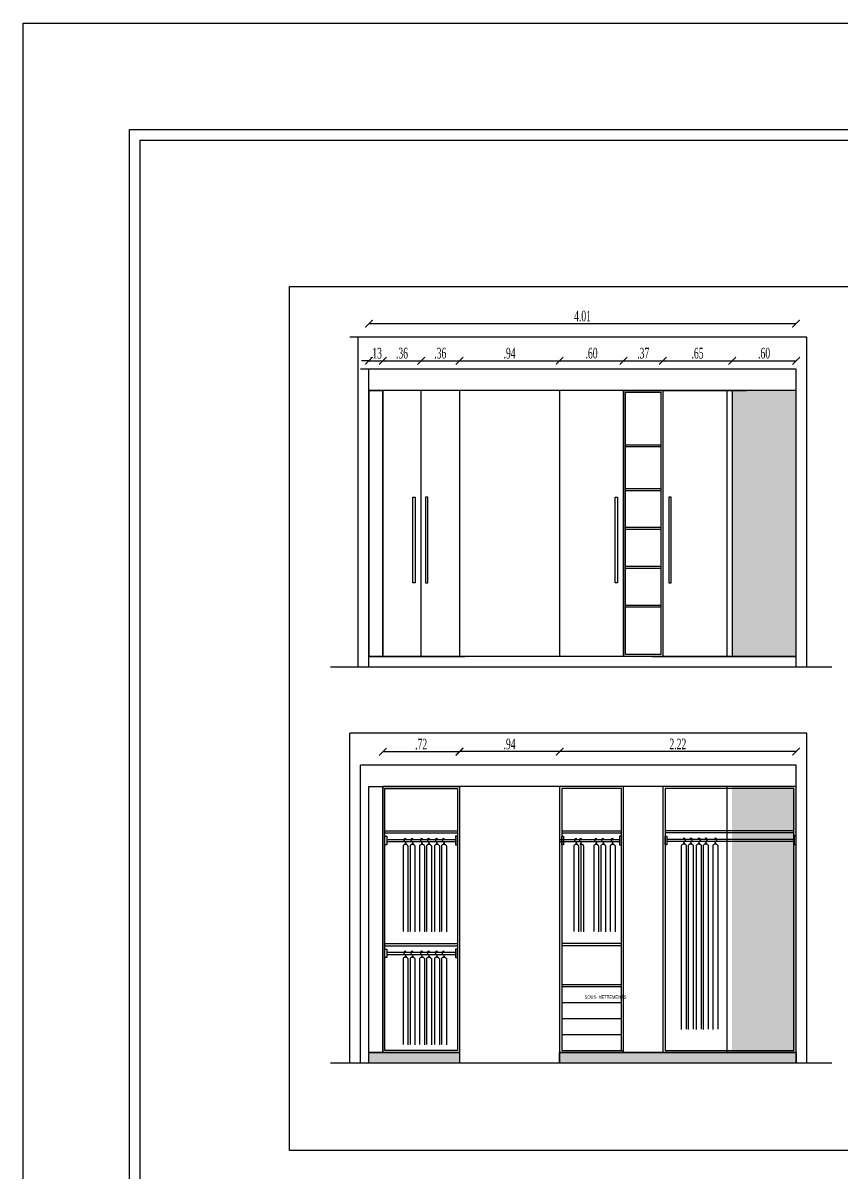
# Model space of a CAD drawing. Header units: inches. Extents: x -90 to 340, y -48 to 179.
# Drawn here: x 138.69 to 146.38, y 73.57 to 84.38 of the extents above; entities that cross this region are included whole.
import ezdxf

# ---------------------------------------------------------------- set-up
doc = ezdxf.new("R2010")
doc.units = ezdxf.units.IN
doc.header["$MEASUREMENT"] = 0
doc.layers.get('Defpoints').update_dxf_attribs({"lineweight": 15})
doc.layers.add('TEXTE', color=1, linetype='Continuous', lineweight=20)
doc.styles.add('facade', font='times.ttf', dxfattribs={"width": 0.6})
doc.styles.add('style2', font='swisscl.ttf')
doc.dimstyles.new('facade', dxfattribs={"dimscale": 0, "dimtxt": 0.08, "dimasz": 0.04, "dimexe": 0.1, "dimexo": 0.15, "dimgap": 0.01, "dimtad": 1, "dimzin": 4, "dimdsep": 46, "dimtxsty": 'facade', "dimblk": 'ARCHTICK', "dimcen": 0, "dimse1": 1, "dimse2": 1, "dimclrd": 140, "dimclre": 253, "dimclrt": 2, "dimazin": 1, "dimtm": 1e-09, "dimtfac": 1, "dimtix": 1, "dimtmove": 1, "dimatfit": 3, "dimldrblk": 'ARCHTICK', "dimfxl": 0.1, "dimtzin": 0, "dimlwd": -1, "dimarcsym": 0})

# ---------------------------------------------------------------- blocks, each defined once
blk = doc.blocks.new('_ArchTick')
at = {"color": 0, "linetype": 'ByBlock', "const_width": 0.15}
blk.add_lwpolyline([(-0.5, -0.5), (0.5, 0.5)], dxfattribs=at)
blk = doc.blocks.new('*D234')
at = {"color": 140}
blk.add_line((141.936, 81.553), (145.946, 81.553), dxfattribs=at)
at = {"layer": 'Defpoints', "color": 0}
for p in [(145.946, 81.553), (141.936, 81.04), (145.946, 81.04)]:
    blk.add_point(p, dxfattribs=at)
at = {"color": 140, "xscale": 0.07, "yscale": 0.07, "zscale": 0.07, "rotation": 180}
blk.add_blockref('_ArchTick', (141.936, 81.553), dxfattribs=at)
at = {"color": 140, "xscale": 0.07, "yscale": 0.07, "zscale": 0.07}
blk.add_blockref('_ArchTick', (145.946, 81.553), dxfattribs=at)
at = {"color": 6, "insert": (143.941, 81.624), "char_height": 0.1, "attachment_point": 5, "style": 'facade'}
blk.add_mtext('4.01', dxfattribs=at)
blk = doc.blocks.new('*D238')
at = {"color": 140}
for p, q in [((141.936, 81.204), (141.866, 81.204)), ((141.936, 81.204), (142.066, 81.204)), ((142.066, 81.204), (142.136, 81.204))]:
    blk.add_line(p, q, dxfattribs=at)
at = {"layer": 'Defpoints', "color": 0}
for p in [(142.066, 81.204), (141.936, 80.927), (142.066, 80.927)]:
    blk.add_point(p, dxfattribs=at)
at = {"color": 140, "xscale": 0.07, "yscale": 0.07, "zscale": 0.07}
blk.add_blockref('_ArchTick', (141.936, 81.204), dxfattribs=at)
at = {"color": 140, "xscale": 0.07, "yscale": 0.07, "zscale": 0.07, "rotation": 180}
blk.add_blockref('_ArchTick', (142.066, 81.204), dxfattribs=at)
at = {"color": 6, "insert": (142.001, 81.275), "char_height": 0.1, "attachment_point": 5, "style": 'facade'}
blk.add_mtext('.13', dxfattribs=at)
blk = doc.blocks.new('*D239')
at = {"color": 140}
blk.add_line((142.066, 81.204), (142.426, 81.204), dxfattribs=at)
at = {"layer": 'Defpoints', "color": 0}
for p in [(142.426, 81.204), (142.066, 80.927), (142.426, 80.927)]:
    blk.add_point(p, dxfattribs=at)
at = {"color": 140, "xscale": 0.07, "yscale": 0.07, "zscale": 0.07, "rotation": 180}
blk.add_blockref('_ArchTick', (142.066, 81.204), dxfattribs=at)
at = {"color": 140, "xscale": 0.07, "yscale": 0.07, "zscale": 0.07}
blk.add_blockref('_ArchTick', (142.426, 81.204), dxfattribs=at)
at = {"color": 6, "insert": (142.246, 81.275), "char_height": 0.1, "attachment_point": 5, "style": 'facade'}
blk.add_mtext('.36', dxfattribs=at)
blk = doc.blocks.new('*D240')
at = {"color": 140}
blk.add_line((142.426, 81.204), (142.786, 81.204), dxfattribs=at)
at = {"layer": 'Defpoints', "color": 0}
for p in [(142.786, 81.204), (142.426, 80.927), (142.786, 80.927)]:
    blk.add_point(p, dxfattribs=at)
at = {"color": 140, "xscale": 0.07, "yscale": 0.07, "zscale": 0.07, "rotation": 180}
blk.add_blockref('_ArchTick', (142.426, 81.204), dxfattribs=at)
at = {"color": 140, "xscale": 0.07, "yscale": 0.07, "zscale": 0.07}
blk.add_blockref('_ArchTick', (142.786, 81.204), dxfattribs=at)
at = {"color": 6, "insert": (142.606, 81.275), "char_height": 0.1, "attachment_point": 5, "style": 'facade'}
blk.add_mtext('.36', dxfattribs=at)
blk = doc.blocks.new('*D241')
at = {"color": 140}
blk.add_line((142.786, 81.204), (143.726, 81.204), dxfattribs=at)
at = {"layer": 'Defpoints', "color": 0}
for p in [(143.726, 81.204), (142.786, 80.927), (143.726, 80.927)]:
    blk.add_point(p, dxfattribs=at)
at = {"color": 140, "xscale": 0.07, "yscale": 0.07, "zscale": 0.07, "rotation": 180}
blk.add_blockref('_ArchTick', (142.786, 81.204), dxfattribs=at)
at = {"color": 140, "xscale": 0.07, "yscale": 0.07, "zscale": 0.07}
blk.add_blockref('_ArchTick', (143.726, 81.204), dxfattribs=at)
at = {"color": 6, "insert": (143.256, 81.275), "char_height": 0.1, "attachment_point": 5, "style": 'facade'}
blk.add_mtext('.94', dxfattribs=at)
blk = doc.blocks.new('*D242')
at = {"color": 140}
blk.add_line((143.726, 81.204), (144.326, 81.204), dxfattribs=at)
at = {"layer": 'Defpoints', "color": 0}
for p in [(144.326, 81.204), (143.726, 80.927), (144.326, 80.927)]:
    blk.add_point(p, dxfattribs=at)
at = {"color": 140, "xscale": 0.07, "yscale": 0.07, "zscale": 0.07, "rotation": 180}
blk.add_blockref('_ArchTick', (143.726, 81.204), dxfattribs=at)
at = {"color": 140, "xscale": 0.07, "yscale": 0.07, "zscale": 0.07}
blk.add_blockref('_ArchTick', (144.326, 81.204), dxfattribs=at)
at = {"color": 6, "insert": (144.026, 81.275), "char_height": 0.1, "attachment_point": 5, "style": 'facade'}
blk.add_mtext('.60', dxfattribs=at)
blk = doc.blocks.new('*D243')
at = {"color": 140}
blk.add_line((144.326, 81.204), (144.696, 81.204), dxfattribs=at)
at = {"layer": 'Defpoints', "color": 0}
for p in [(144.696, 81.204), (144.326, 80.927), (144.696, 80.927)]:
    blk.add_point(p, dxfattribs=at)
at = {"color": 140, "xscale": 0.07, "yscale": 0.07, "zscale": 0.07, "rotation": 180}
blk.add_blockref('_ArchTick', (144.326, 81.204), dxfattribs=at)
at = {"color": 140, "xscale": 0.07, "yscale": 0.07, "zscale": 0.07}
blk.add_blockref('_ArchTick', (144.696, 81.204), dxfattribs=at)
at = {"color": 6, "insert": (144.511, 81.275), "char_height": 0.1, "attachment_point": 5, "style": 'facade'}
blk.add_mtext('.37', dxfattribs=at)
blk = doc.blocks.new('*D244')
at = {"color": 140}
blk.add_line((144.696, 81.204), (145.346, 81.204), dxfattribs=at)
at = {"layer": 'Defpoints', "color": 0}
for p in [(145.346, 81.204), (144.696, 80.927), (145.346, 80.927)]:
    blk.add_point(p, dxfattribs=at)
at = {"color": 140, "xscale": 0.07, "yscale": 0.07, "zscale": 0.07, "rotation": 180}
blk.add_blockref('_ArchTick', (144.696, 81.204), dxfattribs=at)
at = {"color": 140, "xscale": 0.07, "yscale": 0.07, "zscale": 0.07}
blk.add_blockref('_ArchTick', (145.346, 81.204), dxfattribs=at)
at = {"color": 6, "insert": (145.021, 81.275), "char_height": 0.1, "attachment_point": 5, "style": 'facade'}
blk.add_mtext('.65', dxfattribs=at)
blk = doc.blocks.new('*D245')
at = {"color": 140}
blk.add_line((145.346, 81.204), (145.946, 81.204), dxfattribs=at)
at = {"layer": 'Defpoints', "color": 0}
for p in [(145.946, 81.204), (145.346, 80.927), (145.946, 80.927)]:
    blk.add_point(p, dxfattribs=at)
at = {"color": 140, "xscale": 0.07, "yscale": 0.07, "zscale": 0.07, "rotation": 180}
blk.add_blockref('_ArchTick', (145.346, 81.204), dxfattribs=at)
at = {"color": 140, "xscale": 0.07, "yscale": 0.07, "zscale": 0.07}
blk.add_blockref('_ArchTick', (145.946, 81.204), dxfattribs=at)
at = {"color": 6, "insert": (145.646, 81.275), "char_height": 0.1, "attachment_point": 5, "style": 'facade'}
blk.add_mtext('.60', dxfattribs=at)
blk = doc.blocks.new('*D253')
at = {"color": 140}
blk.add_line((145.946, 77.533), (143.726, 77.533), dxfattribs=at)
at = {"layer": 'Defpoints', "color": 0}
for p in [(143.726, 77.533), (143.726, 77.197), (145.946, 77.207)]:
    blk.add_point(p, dxfattribs=at)
at = {"color": 140, "xscale": 0.07, "yscale": 0.07, "zscale": 0.07, "rotation": 180}
blk.add_blockref('_ArchTick', (143.726, 77.533), dxfattribs=at)
at = {"color": 140, "xscale": 0.07, "yscale": 0.07, "zscale": 0.07}
blk.add_blockref('_ArchTick', (145.946, 77.533), dxfattribs=at)
at = {"color": 6, "insert": (144.836, 77.604), "char_height": 0.1, "attachment_point": 5, "style": 'facade'}
blk.add_mtext('2.22', dxfattribs=at)
blk = doc.blocks.new('*D254')
at = {"color": 140}
blk.add_line((143.726, 77.533), (142.786, 77.533), dxfattribs=at)
at = {"layer": 'Defpoints', "color": 0}
for p in [(142.786, 77.533), (142.786, 77.207), (143.726, 77.197)]:
    blk.add_point(p, dxfattribs=at)
at = {"color": 140, "xscale": 0.07, "yscale": 0.07, "zscale": 0.07, "rotation": 180}
blk.add_blockref('_ArchTick', (142.786, 77.533), dxfattribs=at)
at = {"color": 140, "xscale": 0.07, "yscale": 0.07, "zscale": 0.07}
blk.add_blockref('_ArchTick', (143.726, 77.533), dxfattribs=at)
at = {"color": 6, "insert": (143.256, 77.604), "char_height": 0.1, "attachment_point": 5, "style": 'facade'}
blk.add_mtext('.94', dxfattribs=at)
blk = doc.blocks.new('*D255')
at = {"color": 140}
blk.add_line((142.786, 77.531), (142.066, 77.531), dxfattribs=at)
at = {"layer": 'Defpoints', "color": 0}
for p in [(142.066, 77.531), (142.066, 77.207), (142.786, 48.474)]:
    blk.add_point(p, dxfattribs=at)
at = {"color": 140, "xscale": 0.07, "yscale": 0.07, "zscale": 0.07, "rotation": 180}
blk.add_blockref('_ArchTick', (142.066, 77.531), dxfattribs=at)
at = {"color": 140, "xscale": 0.07, "yscale": 0.07, "zscale": 0.07}
blk.add_blockref('_ArchTick', (142.786, 77.531), dxfattribs=at)
at = {"color": 6, "insert": (142.426, 77.602), "char_height": 0.1, "attachment_point": 5, "style": 'facade'}
blk.add_mtext('.72', dxfattribs=at)

msp = doc.modelspace()

# ---------------------------------------------------------------- hatches: boundary and pattern name
for color, points in [(3, [(145.34566, 78.42653), (145.94566, 78.42653), (145.94566, 80.92653), (145.34566, 80.92653)]), (3, [(145.34566, 74.70659), (145.94566, 74.70659), (145.94566, 77.20659), (145.34566, 77.20659)]), (256, [(142.78566, 74.70659), (141.93566, 74.70659), (141.93566, 74.60659), (142.78566, 74.60659)]), (256, [(145.94566, 74.70659), (143.72566, 74.70659), (143.72566, 74.60659), (145.94566, 74.60659)])]:
    msp.add_hatch(color=color).paths.add_polyline_path(points)

# ---------------------------------------------------------------- linework, layer by layer
at = {"color": 1}
for p, q in [((146.04566, 81.42653), (141.75566, 81.42653)), ((141.83566, 78.32653), (141.83566, 81.42653)), ((146.04566, 78.32653), (146.04566, 81.42653)), ((145.94566, 81.12653), (141.85566, 81.12653)), ((141.93566, 78.32653), (141.93566, 81.12653)), ((141.93566, 78.32653), (141.93566, 81.12653)), ((145.94566, 78.32653), (145.94566, 81.12653)), ((146.28266, 78.32653), (141.57455, 78.32653)), ((146.04566, 77.70659), (141.75566, 77.70659)), ((141.75566, 74.60659), (141.75566, 77.70659)), ((146.04566, 74.60659), (146.04566, 77.70659)), ((145.94566, 77.40659), (141.85566, 77.40659)), ((141.85566, 74.60659), (141.85566, 77.40659)), ((141.85566, 74.60659), (141.85566, 77.40659)), ((145.94566, 74.60659), (145.94566, 77.40659)), ((146.28266, 74.60659), (141.57455, 74.60659))]:
    msp.add_line(p, q, dxfattribs=at)
for p, q in [((145.34566, 80.92653), (141.93566, 80.92653)), ((141.93566, 80.92653), (141.93566, 78.42653)), ((142.06566, 78.42653), (142.06566, 80.92653)), ((142.42566, 78.42653), (142.42566, 80.92653)), ((142.78566, 80.92653), (142.78566, 78.42653)), ((143.72566, 80.92653), (143.72566, 78.42653)), ((145.94566, 80.92653), (143.72566, 80.92653)), ((143.72566, 80.92653), (143.72566, 78.42653)), ((144.32566, 80.92653), (144.32566, 78.42653)), ((144.45566, 80.92653), (144.47566, 80.92653)), ((144.59566, 80.92653), (145.19566, 80.92653)), ((144.69566, 80.92653), (144.69566, 78.42653)), ((144.69566, 80.92653), (145.29566, 80.92653)), ((145.21066, 80.92653), (145.48066, 80.92653)), ((145.29566, 80.92653), (145.29566, 78.42653)), ((145.34566, 80.92653), (145.34566, 78.42653)), ((145.94566, 78.42653), (145.94566, 80.92653)), ((144.34366, 80.41561), (144.67766, 80.41561)), ((144.34366, 80.39761), (144.67766, 80.39761)), ((144.34366, 80.00494), (144.67766, 80.00494)), ((144.34366, 79.98694), (144.67766, 79.98694)), ((144.34366, 79.6399), (144.67766, 79.6399)), ((144.34366, 79.6219), (144.67766, 79.6219)), ((144.34366, 79.27486), (144.67766, 79.27486)), ((144.34366, 79.25686), (144.67766, 79.25686)), ((144.34366, 78.90983), (144.67766, 78.90983)), ((144.34366, 78.89183), (144.67766, 78.89183)), ((141.93566, 78.42653), (142.11566, 78.42653)), ((145.94566, 78.42653), (141.98566, 78.42653)), ((142.11566, 78.42653), (142.83566, 78.42653)), ((141.93566, 77.20659), (142.78566, 77.20659)), ((142.78566, 77.20659), (142.06566, 77.20659)), ((142.06566, 74.70659), (142.06566, 77.20659)), ((142.08566, 74.72659), (142.08566, 77.18659)), ((142.08566, 77.18659), (142.76566, 77.18659)), ((142.76566, 77.18659), (142.76566, 74.72659)), ((143.72566, 77.20659), (142.78566, 77.20659)), ((142.78566, 77.20659), (142.78566, 74.60659)), ((142.78566, 77.20659), (142.78566, 74.70659)), ((144.59566, 77.20659), (143.72566, 77.20659)), ((143.72566, 77.20659), (143.72566, 74.70659)), ((143.72566, 77.20659), (143.72566, 77.18659)), ((144.30566, 77.18659), (143.74566, 77.18659)), ((143.74566, 77.18659), (143.74566, 74.72659)), ((144.30566, 74.72659), (144.30566, 77.18659)), ((144.32566, 74.70659), (144.32566, 77.20659)), ((145.94566, 77.20659), (144.59566, 77.20659)), ((144.69566, 77.20659), (144.69566, 74.70659)), ((145.92566, 77.18659), (144.71566, 77.18659)), ((144.71566, 77.18659), (144.71566, 74.72659)), ((145.29566, 77.20659), (145.29566, 74.70659)), ((145.92566, 74.72659), (145.92566, 77.18659)), ((145.94566, 74.70659), (145.94566, 77.20659)), ((145.94566, 74.70659), (145.94566, 77.20659)), ((142.08566, 76.78992), (142.76566, 76.78992)), ((142.08566, 76.76992), (142.76566, 76.76992)), ((142.08566, 76.76992), (142.76566, 76.76992)), ((142.10343, 76.70794), (142.7479, 76.70794)), ((143.73343, 76.70794), (144.2879, 76.70794)), ((143.74566, 76.78992), (144.30566, 76.78992)), ((143.74566, 76.76992), (144.30566, 76.76992)), ((143.74566, 76.76992), (144.30566, 76.76992)), ((145.92566, 76.78992), (144.71566, 76.78992)), ((145.92566, 76.76992), (144.71566, 76.76992)), ((144.73343, 76.71107), (145.9279, 76.71107)), ((142.10343, 76.68794), (142.7479, 76.68794)), ((142.25643, 76.64945), (142.25643, 75.84171)), ((142.27893, 76.67174), (142.26966, 76.65903)), ((142.27893, 76.68329), (142.27893, 76.67174)), ((142.27893, 76.67174), (142.28929, 76.65894)), ((142.30246, 76.64864), (142.30246, 75.83866)), ((142.32148, 76.64945), (142.32148, 75.84171)), ((142.34397, 76.67174), (142.3347, 76.65903)), ((142.34397, 76.68329), (142.34397, 76.67174)), ((142.34397, 76.67174), (142.35434, 76.65894)), ((142.36751, 76.64864), (142.36751, 75.83866)), ((142.41132, 76.64945), (142.41132, 75.84171)), ((142.43381, 76.67174), (142.42454, 76.65903)), ((142.43381, 76.68329), (142.43381, 76.67174)), ((142.43381, 76.67174), (142.44418, 76.65894)), ((142.45735, 76.64864), (142.45735, 75.83866)), ((142.47636, 76.64945), (142.47636, 75.84171)), ((142.49886, 76.67174), (142.48959, 76.65903)), ((142.49886, 76.68329), (142.49886, 76.67174)), ((142.49886, 76.67174), (142.50922, 76.65894)), ((142.52239, 76.64864), (142.52239, 75.83866)), ((142.55159, 76.64945), (142.55159, 75.84171)), ((142.57408, 76.67174), (142.56481, 76.65903)), ((142.57408, 76.68329), (142.57408, 76.67174)), ((142.57408, 76.67174), (142.58445, 76.65894)), ((142.59762, 76.64864), (142.59762, 75.83866)), ((142.61663, 76.64945), (142.61663, 75.84171)), ((142.63913, 76.67174), (142.62986, 76.65903)), ((142.63913, 76.68329), (142.63913, 76.67174)), ((142.63913, 76.67174), (142.6495, 76.65894)), ((142.66267, 76.64864), (142.66267, 75.83866)), ((143.73343, 76.68794), (144.2879, 76.68794)), ((143.85879, 76.64945), (143.85879, 75.84171)), ((143.88129, 76.67174), (143.87202, 76.65903)), ((143.88129, 76.68329), (143.88129, 76.67174)), ((143.88129, 76.67174), (143.89165, 76.65894)), ((143.90482, 76.64864), (143.90482, 75.83866)), ((143.92633, 76.67174), (143.91706, 76.65903)), ((143.92384, 76.64945), (143.92384, 75.84171)), ((143.92633, 76.68329), (143.92633, 76.67174)), ((143.92633, 76.67174), (143.9367, 76.65894)), ((143.94987, 76.64864), (143.94987, 75.83866)), ((144.04643, 76.64945), (144.04643, 75.84171)), ((144.06893, 76.67174), (144.05966, 76.65903)), ((144.06893, 76.68329), (144.06893, 76.67174)), ((144.06893, 76.67174), (144.07929, 76.65894)), ((144.09246, 76.64864), (144.09246, 75.83866)), ((144.11148, 76.64945), (144.11148, 75.84171)), ((144.13397, 76.67174), (144.1247, 76.65903)), ((144.13397, 76.68329), (144.13397, 76.67174)), ((144.13397, 76.67174), (144.14434, 76.65894)), ((144.15751, 76.64864), (144.15751, 75.83866)), ((144.20132, 76.64945), (144.20132, 75.84171)), ((144.22381, 76.67174), (144.21454, 76.65903)), ((144.22381, 76.68329), (144.22381, 76.67174)), ((144.22381, 76.67174), (144.23418, 76.65894)), ((144.24735, 76.64864), (144.24735, 75.83866)), ((144.73343, 76.69107), (145.9279, 76.69107)), ((144.86866, 76.65177), (144.86866, 74.92113)), ((144.8922, 76.67487), (144.88183, 76.66207)), ((144.8922, 76.68642), (144.8922, 76.67487)), ((144.8922, 76.67487), (144.90147, 76.66216)), ((144.91469, 76.65258), (144.91469, 74.92418)), ((144.93371, 76.65177), (144.93371, 74.92113)), ((144.95725, 76.67487), (144.94688, 76.66207)), ((144.95725, 76.68642), (144.95725, 76.67487)), ((144.95725, 76.67487), (144.96651, 76.66216)), ((144.97974, 76.65258), (144.97974, 74.92418)), ((145.00894, 76.65177), (145.00894, 74.92113)), ((145.03247, 76.67487), (145.0221, 76.66207)), ((145.03247, 76.68642), (145.03247, 76.67487)), ((145.03247, 76.67487), (145.04174, 76.66216)), ((145.05497, 76.65258), (145.05497, 74.92418)), ((145.07398, 76.65177), (145.07398, 74.92113)), ((145.09752, 76.67487), (145.08715, 76.66207)), ((145.09752, 76.68642), (145.09752, 76.67487)), ((145.09752, 76.67487), (145.10679, 76.66216)), ((145.12001, 76.65258), (145.12001, 74.92418)), ((145.16382, 76.65177), (145.16382, 74.92113)), ((145.18736, 76.67487), (145.17699, 76.66207)), ((145.18736, 76.68642), (145.18736, 76.67487)), ((145.18736, 76.67487), (145.19662, 76.66216)), ((145.20985, 76.65258), (145.20985, 74.92418)), ((142.08566, 75.72992), (142.76566, 75.72992)), ((144.30566, 75.72992), (143.74566, 75.72992)), ((142.08566, 75.70992), (142.76566, 75.70992)), ((142.10343, 75.64794), (142.7479, 75.64794)), ((142.10343, 75.62794), (142.7479, 75.62794)), ((142.27893, 75.62329), (142.27893, 75.61174)), ((142.34397, 75.62329), (142.34397, 75.61174)), ((142.43381, 75.62329), (142.43381, 75.61174)), ((142.49886, 75.62329), (142.49886, 75.61174)), ((142.57408, 75.62329), (142.57408, 75.61174)), ((142.63913, 75.62329), (142.63913, 75.61174)), ((144.30566, 75.70992), (143.74566, 75.70992)), ((144.30566, 75.70992), (143.74566, 75.70992)), ((142.25643, 75.58945), (142.25643, 74.78171)), ((142.27893, 75.61174), (142.26966, 75.59903)), ((142.27893, 75.61174), (142.28929, 75.59894)), ((142.30246, 75.58864), (142.30246, 74.77866)), ((142.32148, 75.58945), (142.32148, 74.78171)), ((142.34397, 75.61174), (142.3347, 75.59903)), ((142.34397, 75.61174), (142.35434, 75.59894)), ((142.36751, 75.58864), (142.36751, 74.77866)), ((142.41132, 75.58945), (142.41132, 74.78171)), ((142.43381, 75.61174), (142.42454, 75.59903)), ((142.43381, 75.61174), (142.44418, 75.59894)), ((142.45735, 75.58864), (142.45735, 74.77866)), ((142.47636, 75.58945), (142.47636, 74.78171)), ((142.49886, 75.61174), (142.48959, 75.59903)), ((142.49886, 75.61174), (142.50922, 75.59894)), ((142.52239, 75.58864), (142.52239, 74.77866)), ((142.55159, 75.58945), (142.55159, 74.78171)), ((142.57408, 75.61174), (142.56481, 75.59903)), ((142.57408, 75.61174), (142.58445, 75.59894)), ((142.59762, 75.58864), (142.59762, 74.77866)), ((142.61663, 75.58945), (142.61663, 74.78171)), ((142.63913, 75.61174), (142.62986, 75.59903)), ((142.63913, 75.61174), (142.6495, 75.59894)), ((142.66267, 75.58864), (142.66267, 74.77866)), ((143.74566, 75.34659), (144.30566, 75.34659)), ((143.74566, 75.32659), (144.30566, 75.32659)), ((143.74566, 75.17659), (144.30566, 75.17659)), ((143.74566, 75.02659), (144.30566, 75.02659)), ((143.74566, 74.87659), (144.30566, 74.87659)), ((142.78566, 74.70659), (142.06566, 74.70659)), ((142.76566, 74.72659), (142.08566, 74.72659)), ((145.94566, 74.70659), (143.72566, 74.70659)), ((143.72566, 74.70659), (144.59566, 74.70659)), ((143.72566, 74.70659), (143.72566, 74.60659)), ((143.74566, 74.72659), (144.32566, 74.72659)), ((144.59566, 74.70659), (145.94566, 74.70659)), ((144.71566, 74.72659), (145.92566, 74.72659))]:
    msp.add_line(p, q)
for points in [[(138.68796, 84.3774), (177.87645, 84.3774), (177.84656, 64.59005), (138.68796, 64.59005)], [(139.68796, 83.3774), (176.87494, 83.3774), (176.84807, 65.59005), (139.68796, 65.59005)], [(139.78796, 83.2774), (176.77479, 83.2774), (176.74822, 65.69005), (139.78796, 65.69005)], [(141.18939, 81.90242), (154.20165, 81.90242), (154.20165, 73.78561), (141.18939, 73.78561)], [(141.93566, 80.92653), (142.06566, 80.92653), (142.06566, 78.42653), (141.93566, 78.42653)], [(144.32566, 80.92653), (144.69566, 80.92653), (144.69566, 78.42653), (144.32566, 78.42653)], [(144.34366, 80.90853), (144.67766, 80.90853), (144.67766, 78.44453), (144.34366, 78.44453)], [(142.34673, 79.92313), (142.36879, 79.92313), (142.36879, 79.11966), (142.34673, 79.11966)], [(142.48962, 79.92313), (142.46755, 79.92313), (142.46755, 79.11966), (142.48962, 79.11966)], [(144.24673, 79.92313), (144.26879, 79.92313), (144.26879, 79.11966), (144.24673, 79.11966)], [(144.7746, 79.92313), (144.75254, 79.92313), (144.75254, 79.11966), (144.7746, 79.11966)], [(141.93566, 77.20659), (142.06566, 77.20659), (142.06566, 74.70659), (141.93566, 74.70659)], [(142.08566, 76.73834), (142.10343, 76.73834), (142.10343, 76.65755), (142.08566, 76.65755)], [(142.76566, 76.73834), (142.7479, 76.73834), (142.7479, 76.65755), (142.76566, 76.65755)], [(143.74566, 76.73834), (143.76343, 76.73834), (143.76343, 76.65755), (143.74566, 76.65755)], [(144.30566, 76.73834), (144.2879, 76.73834), (144.2879, 76.65755), (144.30566, 76.65755)], [(144.71566, 76.73885), (144.73343, 76.73885), (144.73343, 76.65806), (144.71566, 76.65806)], [(145.94566, 76.74147), (145.9279, 76.74147), (145.9279, 76.66068), (145.94566, 76.66068)], [(142.08566, 75.67834), (142.10343, 75.67834), (142.10343, 75.59755), (142.08566, 75.59755)], [(142.76566, 75.67834), (142.7479, 75.67834), (142.7479, 75.59755), (142.76566, 75.59755)], [(141.93566, 74.70659), (142.78566, 74.70659), (142.78566, 74.60659), (141.93566, 74.60659)], [(143.72566, 74.70659), (145.94566, 74.70659), (145.94566, 74.60659), (143.72566, 74.60659)], [(143.72566, 74.70659), (145.94566, 74.70659), (145.94566, 74.60659), (143.72566, 74.60659)]]:
    msp.add_lwpolyline(points, close=True)
msp.add_lwpolyline([(144.59566, 78.42653), (145.94566, 78.42653), (145.94566, 80.92653), (144.59566, 80.92653)])
for centre in [(142.27893, 76.68587), (142.34397, 76.68587), (142.43381, 76.68587), (142.49886, 76.68587), (142.57408, 76.68587), (142.63913, 76.68587), (143.88129, 76.68587), (143.92633, 76.68587), (144.06893, 76.68587), (144.13397, 76.68587), (144.22381, 76.68587), (144.8922, 76.689), (144.95725, 76.689), (145.03247, 76.689), (145.09752, 76.689), (145.18736, 76.689), (142.27893, 75.62587), (142.34397, 75.62587), (142.43381, 75.62587), (142.49886, 75.62587), (142.57408, 75.62587), (142.63913, 75.62587)]:
    msp.add_circle(centre, 0.00258)
for centre, radius, start, end in [((142.27773, 76.70284), 0.01445, 52.757138, 275.175809), ((142.34277, 76.70284), 0.01445, 52.757138, 275.175809), ((142.43261, 76.70284), 0.01445, 52.757138, 275.175809), ((142.49766, 76.70284), 0.01445, 52.757138, 275.175809), ((142.57289, 76.70284), 0.01445, 52.757138, 275.175809), ((142.63793, 76.70284), 0.01445, 52.757138, 275.175809), ((143.88009, 76.70284), 0.01445, 52.757138, 275.175809), ((143.92514, 76.70284), 0.01445, 52.757138, 275.175809), ((144.06773, 76.70284), 0.01445, 52.757138, 275.175809), ((144.13277, 76.70284), 0.01445, 52.757138, 275.175809), ((144.22261, 76.70284), 0.01445, 52.757138, 275.175809), ((144.8934, 76.70597), 0.01445, 264.824191, 127.242862), ((144.95844, 76.70597), 0.01445, 264.824191, 127.242862), ((145.03367, 76.70597), 0.01445, 264.824191, 127.242862), ((145.09872, 76.70597), 0.01445, 264.824191, 127.242862), ((145.18855, 76.70597), 0.01445, 264.824191, 127.242862), ((142.27916, 76.63264), 0.02827, 34.472823, 143.506798), ((142.3442, 76.63264), 0.02827, 34.472823, 143.506798), ((142.43404, 76.63264), 0.02827, 34.472823, 143.506798), ((142.49909, 76.63264), 0.02827, 34.472823, 143.506798), ((142.57431, 76.63264), 0.02827, 34.472823, 143.506798), ((142.63936, 76.63264), 0.02827, 34.472823, 143.506798), ((143.88152, 76.63264), 0.02827, 34.472823, 143.506798), ((143.93682, 76.64783), 0.01308, 3.560649, 172.867434), ((144.06916, 76.63264), 0.02827, 34.472823, 143.506798), ((144.1342, 76.63264), 0.02827, 34.472823, 143.506798), ((144.22404, 76.63264), 0.02827, 34.472823, 143.506798), ((144.89197, 76.63577), 0.02827, 36.493202, 145.527177), ((144.95701, 76.63577), 0.02827, 36.493202, 145.527177), ((145.03224, 76.63577), 0.02827, 36.493202, 145.527177), ((145.09729, 76.63577), 0.02827, 36.493202, 145.527177), ((145.18712, 76.63577), 0.02827, 36.493202, 145.527177), ((142.27773, 75.64284), 0.01445, 52.757138, 275.175809), ((142.34277, 75.64284), 0.01445, 52.757138, 275.175809), ((142.43261, 75.64284), 0.01445, 52.757138, 275.175809), ((142.49766, 75.64284), 0.01445, 52.757138, 275.175809), ((142.57289, 75.64284), 0.01445, 52.757138, 275.175809), ((142.63793, 75.64284), 0.01445, 52.757138, 275.175809), ((142.27916, 75.57264), 0.02827, 34.472823, 143.506798), ((142.3442, 75.57264), 0.02827, 34.472823, 143.506798), ((142.43404, 75.57264), 0.02827, 34.472823, 143.506798), ((142.49909, 75.57264), 0.02827, 34.472823, 143.506798), ((142.57431, 75.57264), 0.02827, 34.472823, 143.506798), ((142.63936, 75.57264), 0.02827, 34.472823, 143.506798)]:
    msp.add_arc(centre, radius, start, end)

# ---------------------------------------------------------------- texts
at = {"layer": 'TEXTE', "insert": (143.96019, 75.24219), "char_height": 0.03087, "width": 0.3650815, "attachment_point": 1, "style": 'style2'}
msp.add_mtext('SOUS- VETTEMENTS', dxfattribs=at)

# ---------------------------------------------------------------- dimensions: what is measured, and where the dimension line sits
at = {"color": 1}
for base, p1, p2, picture, middle in [((145.94566, 81.55303), (141.93566, 81.04016), (145.94566, 81.04016), '*D234', (143.94066, 81.62404)), ((142.06566, 81.20434), (141.93566, 80.92653), (142.06566, 80.92653), '*D238', (142.00066, 81.27535)), ((142.42566, 81.20434), (142.06566, 80.92653), (142.42566, 80.92653), '*D239', (142.24566, 81.27535)), ((142.78566, 81.20434), (142.42566, 80.92653), (142.78566, 80.92653), '*D240', (142.60566, 81.27535)), ((143.72566, 81.20434), (142.78566, 80.92653), (143.72566, 80.92653), '*D241', (143.25566, 81.27535)), ((144.32566, 81.20434), (143.72566, 80.92653), (144.32566, 80.92653), '*D242', (144.02566, 81.27535)), ((144.69566, 81.20434), (144.32566, 80.92653), (144.69566, 80.92653), '*D243', (144.51066, 81.27535)), ((145.34566, 81.20434), (144.69566, 80.92653), (145.34566, 80.92653), '*D244', (145.02066, 81.27535)), ((145.94566, 81.20434), (145.34566, 80.92653), (145.94566, 80.92653), '*D245', (145.64566, 81.27535)), ((142.06566, 77.53106), (142.78566, 48.47397), (142.06566, 77.20659), '*D255', (142.42566, 77.60207)), ((142.78566, 77.53321), (143.72566, 77.19659), (142.78566, 77.20659), '*D254', (143.25566, 77.60422)), ((143.72566, 77.53321), (145.94566, 77.20659), (143.72566, 77.19659), '*D253', (144.83566, 77.60422))]:
    dim = msp.add_linear_dim(base=base, p1=p1, p2=p2, dimstyle='facade', override={"dimscale": 1, "dimtxt": 0.1, "dimasz": 0.07, "dimgap": 0.02, "dimclrt": 6}, dxfattribs=at)
    dim.commit()
    dim.dimension.update_dxf_attribs({"geometry": picture, "text_midpoint": middle})

doc.saveas('drawing.dxf')
